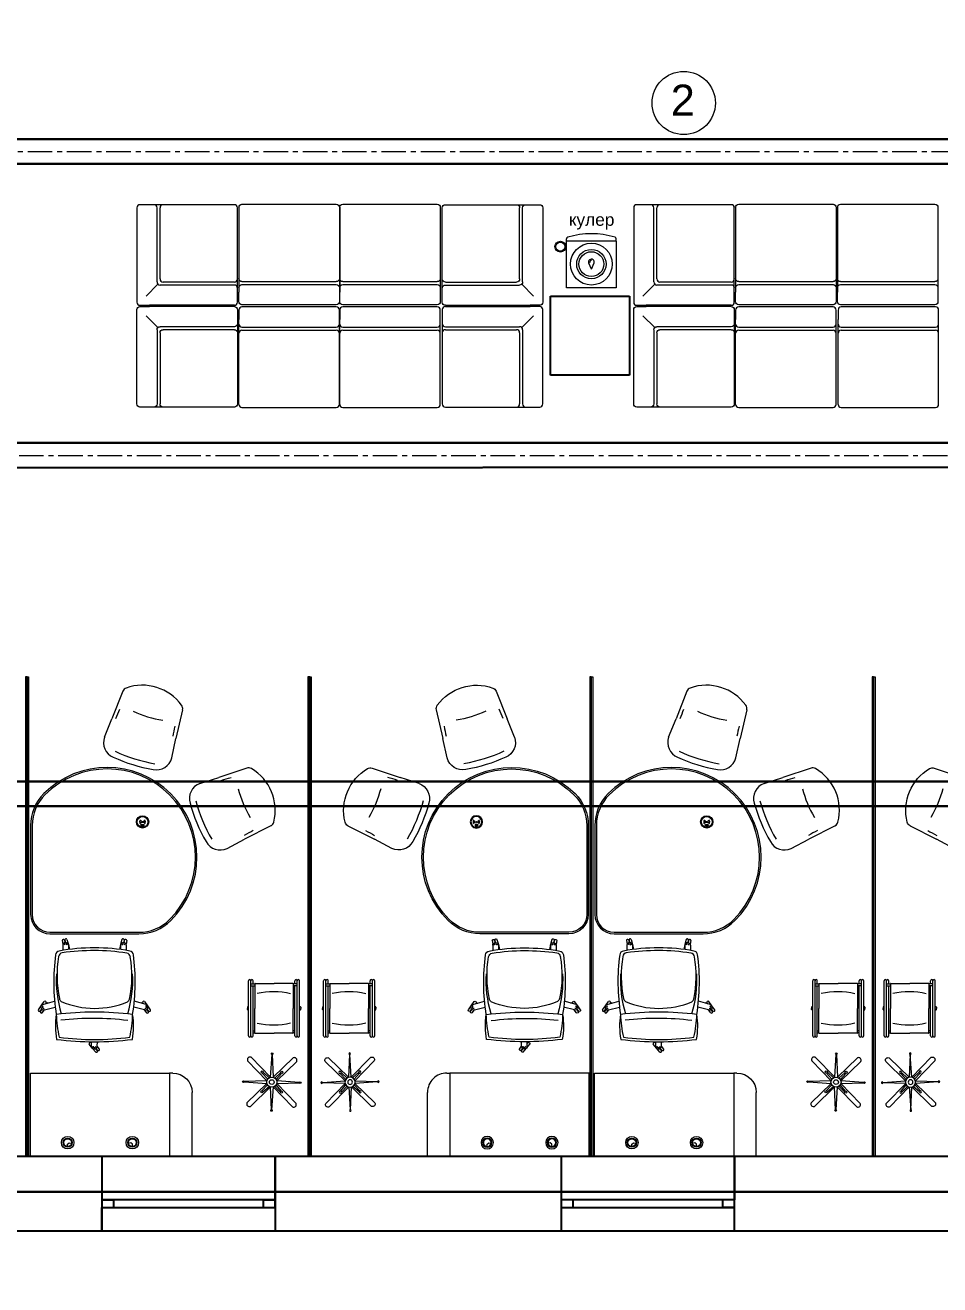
# Model space of a CAD drawing. Header units: millimetres. Extents: x 306002 to 1554695, y -207070 to 1535795.
# Drawn here: x 320514 to 326425, y -196060 to -187920 of the extents above; entities that cross this region are included whole.
import ezdxf

# ---------------------------------------------------------------- set-up
doc = ezdxf.new("R2010")
doc.units = ezdxf.units.MM
doc.linetypes.add('осевая', pattern=[50.8, 31.75, -6.35, 6.35, -6.35])
doc.layers.add('1 0 Mebel_Ном._пера__97', color=7, linetype='Continuous', lineweight=5, true_color=0x3f3f3f)
for name, color, linetype, lineweight in [('Furniture', 155, 'Continuous', 18), ('ykaz', 1, 'Continuous', 20), ('ПРИТОК', 20, 'Continuous', 30), ('Тонкая', 7, 'Continuous', 15)]:
    doc.layers.add(name, color=color, linetype=linetype, lineweight=lineweight)
doc.layers.add('PDF _0', color=7, linetype='Continuous')
doc.layers.add('PDF _ПВ(В)1', color=5, linetype='Continuous')
doc.styles.get("Standard").update_dxf_attribs({"font": 'arial.ttf'})

# ---------------------------------------------------------------- blocks, each defined once
blk = doc.blocks.new('Напольная вешалка')
at = {"lineweight": 0}
for p, q in [((42386.5, 30967.7), (42396.2, 31114.6)), ((42397.6, 31114.6), (42404, 30967.5)), ((42238.1, 31074.6), (42363.5, 30945.4)), ((42386.5, 30967.7), (42261, 31096.9)), ((42533.3, 31093), (42404, 30967.5)), ((42426.3, 30944.5), (42555.5, 31070)), ((42363.5, 30945.4), (42216.4, 30940)), ((42216.4, 30938.6), (42363.3, 30927.9)), ((42333.3, 30994.8), (42367.3, 30953.7)), ((42376.8, 30963.4), (42338.8, 31000.2)), ((42453, 30998.1), (42412.1, 30963.8)), ((42421.9, 30954.4), (42458.5, 30992.6)), ((42573.2, 30933.9), (42426.3, 30944.5)), ((42363.3, 30927.9), (42234.1, 30802.4)), ((42256.4, 30779.4), (42385.6, 30904.9)), ((42331.3, 30879.8), (42366.7, 30919.7)), ((42375.9, 30909.7), (42336.6, 30874.2)), ((42392, 30757.8), (42385.6, 30904.9)), ((42403.1, 30904.7), (42393.4, 30757.8)), ((42403.1, 30904.7), (42528.7, 30775.4)), ((42450.9, 30872.3), (42411.2, 30908)), ((42421.2, 30917.1), (42456.5, 30877.6)), ((42426.1, 30927), (42573.2, 30932.4)), ((42551.6, 30797.7), (42426.1, 30927))]:
    blk.add_line(p, q, dxfattribs=at)
for centre, radius in [((42396.9, 31119.7), 5.12), ((42211.3, 30939.4), 5.12), ((42332.1, 31001.5), 6.78), ((42394.8, 30936.2), 32.6), ((42394.8, 30936.2), 15.2), ((42459.7, 30999.3), 6.78), ((42578.3, 30933), 5.12), ((42329.9, 30873.1), 6.78), ((42457.5, 30870.9), 6.78), ((42392.8, 30752.7), 5.12)]:
    blk.add_circle(centre, radius, dxfattribs=at)
for centre, start, end in [((42253.4, 31081.8), 63.26785, 205.07275), ((42540.4, 31077.7), 333.26785, 115.07275), ((42249.2, 30794.8), 153.26785, 295.07275), ((42536.3, 30790.6), 243.26785, 25.07275)]:
    blk.add_arc(centre, 16.9, start, end, dxfattribs=at)
blk = doc.blocks.new('тумба универсальная SberFin 10')
at = {"color": 18, "lineweight": 0, "true_color": 0x000000}
for p, q in [((11373.5, -3896.4), (11374.7, -3915.8)), ((11795.2, -3896.4), (11794, -3915.8)), ((11374.7, -3915.8), (11385.7, -3924.3)), ((11385.7, -3924.3), (11404.8, -3920.6)), ((11783, -3924.3), (11763.9, -3920.6)), ((11794, -3915.8), (11783, -3924.3))]:
    blk.add_line(p, q, dxfattribs=at)
blk.add_lwpolyline([(11134.4, -3836.3), (12034.4, -3836.3), (12034.4, -4376.3), (11134.4, -4376.3)], close=True, dxfattribs=at)
for centre, radius in [((11375.4, -3926.3), 40), ((11375.4, -3926.3), 30), ((11375.4, -3926.3), 25), ((11793.4, -3926.3), 40), ((11793.4, -3926.3), 30), ((11793.4, -3926.3), 25)]:
    blk.add_circle(centre, radius, dxfattribs=at)
blk = doc.blocks.new('Скругленная боковина для тумбы универсальной SberFin 11')
at = {"color": 18, "lineweight": 0, "true_color": 0x000000}
for p, q in [((12131.9, -3836.3), (12276.9, -3836.3)), ((12131.9, -4376.3), (12131.9, -3836.3)), ((12276.9, -3836.3), (12276.9, -4251.3)), ((12151.9, -4376.3), (12131.9, -4376.3))]:
    blk.add_line(p, q, dxfattribs=at)
blk.add_arc((12151.9, -4251.3), 125, 270, 0, dxfattribs=at)
blk = doc.blocks.new('Кресло сотрудника SberFin1')
at = {"color": 18, "lineweight": 0, "true_color": 0x000000}
for p, q in [((4335.4, 5132.7), (4349.4, 5113.1)), ((4346, 5141.6), (4357.3, 5128.7)), ((4348.8, 5143.7), (4359, 5129.7)), ((4359.9, 5152.2), (4381.9, 5127.4)), ((4349.4, 5114.1), (4349.1, 5085.7)), ((4381.9, 5127.4), (4402.3, 5100.9)), ((4386, 5114.5), (4386.2, 5085.7)), ((4386.2, 5095.8), (4389.4, 5091.9)), ((4386.2, 5092.5), (4387.7, 5090.6)), ((4016.2, 4888.5), (4027, 4874.9)), ((4019, 4890.6), (4028.4, 4876.3)), ((4030.4, 4898.5), (4045.5, 4879.8)), ((4705, 4898.5), (4689.9, 4879.8)), ((4716.4, 4890.6), (4707, 4876.3)), ((4719.3, 4888.5), (4708.5, 4874.9)), ((4005.1, 4880), (4023.2, 4852.2)), ((4023.2, 4852.2), (4043.3, 4825.6)), ((4034.5, 4844.9), (4110.3, 4823.5)), ((4044.6, 4880.1), (4114.4, 4861.6)), ((4052.5, 4839.8), (4055.4, 4835.6)), ((4055.6, 4838.9), (4057.1, 4836.9)), ((4690.9, 4880.1), (4621.1, 4861.6)), ((4701, 4844.9), (4625.2, 4823.5)), ((4679.8, 4838.9), (4678.3, 4836.9)), ((4683, 4839.8), (4680.1, 4835.6)), ((4712.2, 4852.2), (4692.1, 4825.6)), ((4730.3, 4880), (4712.2, 4852.2)), ((4162.4, 4462), (4162.5, 4495.2)), ((4199, 4461.1), (4199.6, 4489.7)), ((4199.1, 4455.9), (4206, 4488.6)), ((4536.3, 4455.9), (4529.4, 4488.6)), ((4536.4, 4461.1), (4535.9, 4489.7)), ((4573.1, 4462), (4572.9, 4495.2)), ((4159.4, 4431), (4163.6, 4454.7)), ((4172.9, 4427.6), (4177.5, 4444.1)), ((4176.3, 4426.9), (4179.5, 4443.9)), ((4189.9, 4424), (4199.1, 4455.9)), ((4545.5, 4424), (4536.3, 4455.9)), ((4559.1, 4426.9), (4556, 4443.9)), ((4562.6, 4427.6), (4557.9, 4444.1)), ((4576, 4431), (4571.8, 4454.7))]:
    blk.add_line(p, q, dxfattribs=at)
for centre, radius, start, end in [((4341.8, 5135.8), 7.14, 53.44467, 206.52666), ((4355.4, 5146.6), 7.14, 50.77335, 203.85534), ((4367.7, 5113.6), 18.3, 2.9077, 178.36691), ((4598.7, 4983.7), 483.5, 169.7402, 188.8902), ((4850.6, 4891.6), 729.8, 166.91815, 178.64077), ((4367.7, 3203.4), 1882.4, 82.52836, 97.47164), ((4367.7, 3203.4), 1867.4, 82.98797, 97.01203), ((4367.7, 5114.3), 8.74, 0.6373, 180.6373), ((4381.1, 5086.2), 7.91, 355.98281, 33.49105), ((4395.2, 5097.4), 7.91, 223.80895, 26.09453), ((3884.9, 4891.6), 729.8, 1.35923, 13.08185), ((4136.7, 4983.7), 483.5, 351.1098, 10.2598), ((4011.7, 4882.9), 7.14, 50.76385, 203.84584), ((4025.7, 4893.2), 7.14, 48.09253, 201.17452), ((5441.7, 4699.5), 1337.2, 170.98887, 187.57274), ((4849, 4690), 728.5, 162.88097, 183.48583), ((4367.7, 6907), 2013.3, 262.96136, 277.03864), ((4378.2, 6696.5), 1762.3, 262.6656, 276.74195), ((3886.5, 4690), 728.5, 356.51417, 17.11903), ((3293.8, 4699.5), 1337.2, 352.42726, 9.01113), ((4709.8, 4893.2), 7.14, 338.82548, 131.90747), ((4723.8, 4882.9), 7.14, 336.15416, 129.23615), ((4040.2, 4862.3), 18.3, 76.25228, 251.71149), ((4039.5, 4862.5), 8.74, 73.98188, 253.98188), ((4048.6, 4831.5), 7.91, 228.52466, 30.81023), ((4063.1, 4842.1), 7.91, 221.12813, 303.647), ((4864.1, 4659.6), 738.5, 168.318, 189.62709), ((4168.5, 4803.4), 28.3, 122.04472, 168.28626), ((4365.2, 4318.6), 551.1, 66.82781, 112.59427), ((4567.1, 4801.2), 28.3, 11.71374, 57.95528), ((3871.5, 4657.4), 738.5, 350.37291, 11.682), ((4672.4, 4842.1), 7.91, 236.353, 318.87187), ((4686.8, 4831.5), 7.91, 149.18977, 311.47534), ((4695.2, 4862.3), 18.3, 288.28851, 103.74772), ((4695.9, 4862.5), 8.74, 286.01812, 106.01812), ((4144.2, 4527), 28.3, 187.57272, 260.3517), ((4163.4, 4540.5), 27.8, 189.05103, 260.37989), ((4367.7, 5761.3), 1282.7, 259.74967, 280.25033), ((4374.9, 5881.7), 1385.7, 261.02733, 278.38022), ((4537.3, 4488.7), 7.91, 178.20249, 180.55089), ((4572.2, 4538.3), 27.8, 279.62011, 350.94897), ((4591.2, 4527), 28.3, 279.6483, 352.42728), ((4166.5, 4430.9), 7.14, 179.01698, 332.09897), ((4180.7, 4462.3), 18.3, 180.80352, 356.26273), ((4180.7, 4461.5), 8.74, 178.53313, 358.53313), ((4183.5, 4427.1), 7.14, 181.6883, 334.77028), ((4554.7, 4462.3), 18.3, 183.73727, 359.19648), ((4552, 4427.1), 7.14, 205.22972, 358.3117), ((4554.8, 4461.5), 8.74, 181.46687, 1.46687), ((4568.9, 4430.9), 7.14, 207.90103, 0.98302)]:
    blk.add_arc(centre, radius, start, end, dxfattribs=at)
at = {"layer": 'PDF _0', "color": 18, "lineweight": 0, "true_color": 0x000000}
blk.add_lwpolyline([(4135.9, 4536.1, 0.321685), (4158.8, 4513, 0.075861), (4576.8, 4510.9)], format="xyb", dxfattribs=at)
for centre, radius, start, end in [((5441.7, 4699.5), 1337.2, 170.98887, 187.57274), ((4849, 4690), 728.5, 162.88097, 183.48583), ((4378.2, 6696.5), 1762.3, 262.6656, 276.74195), ((4144.2, 4527), 28.3, 187.57272, 260.3517)]:
    blk.add_arc(centre, radius, start, end, dxfattribs=at)
blk = doc.blocks.new('БЗУ')
at = {"color": 18, "lineweight": 0, "true_color": 0x000000}
blk.add_lwpolyline([(38813.8, 15250.9), (38828.2, 15250.9, -0.414214), (38829.6, 15249.5), (38829.6, 15245, -0.414214), (38828.2, 15243.7), (38813.8, 15243.7, -0.414214), (38812.5, 15245), (38812.5, 15249.5, -0.414214)], format="xyb", close=True, dxfattribs=at)
for points in [[(38813.7, 15249.8), (38815.9, 15249.8), (38815.9, 15244.5), (38813.7, 15244.5)], [(38816.8, 15249.8), (38819, 15249.8), (38819, 15244.5), (38816.8, 15244.5)], [(38819.9, 15249.8), (38822.1, 15249.8), (38822.1, 15244.5), (38819.9, 15244.5)], [(38823, 15249.8), (38825.2, 15249.8), (38825.2, 15244.5), (38823, 15244.5)], [(38826.2, 15249.8), (38828.3, 15249.8), (38828.3, 15244.5), (38826.2, 15244.5)]]:
    blk.add_lwpolyline(points, close=True, dxfattribs=at)
for points in [[(38830.6, 15245.5), (38829.6, 15245.5), (38829.6, 15249.1), (38830.6, 15249.1)], [(38831.2, 15248.5), (38831.2, 15246)]]:
    blk.add_lwpolyline(points, dxfattribs=at)
for radius in [40, 35, 1.16]:
    blk.add_circle((38821, 15226.3), radius, dxfattribs=at)
for centre, radius, start, end in [((38821, 15226.3), 19.3, 135, 225), ((38821, 15226.3), 12.8, 135, 225), ((38821, 15226.3), 7.56, 135, 225), ((38821, 15226.3), 3.87, 135, 225), ((38821, 15226.3), 3.87, 315, 45), ((38821, 15226.3), 7.56, 315, 45), ((38821, 15226.3), 12.8, 315, 45), ((38830.6, 15248.5), 0.597, 356.49249, 85.67723), ((38830.6, 15246.1), 0.597, 274.32277, 3.50751), ((38821, 15226.3), 19.3, 315, 45)]:
    blk.add_arc(centre, radius, start, end, dxfattribs=at)
blk = doc.blocks.new('Рабочий стол в форме капли с БЗУ SberFin4')
at = {"color": 18, "lineweight": 0, "true_color": 0x000000}
for p, q in [((39417.5, 16113.5), (38842.4, 16113.5)), ((39417.5, 16103.5), (38842.4, 16103.5)), ((39532.5, 15413.4), (39532.5, 15988.5)), ((39542.5, 15413.4), (39542.5, 15988.5))]:
    blk.add_line(p, q, dxfattribs=at)
for centre, radius, start, end in [((38842.4, 15823.4), 290.1, 90.00222, 135.10203), ((38842.4, 15823.4), 280.1, 90.00222, 135.10203), ((39417.5, 15988.5), 125, 0, 90), ((39417.5, 15988.5), 115, 0, 90), ((39047.5, 15618.5), 580, 135.06186, 314.92414), ((39047.5, 15618.5), 570, 135.06186, 314.92414), ((39252.4, 15413.4), 280.1, 314.87007, 359.99775), ((39252.4, 15413.4), 290.1, 314.87007, 359.99775)]:
    blk.add_arc(centre, radius, start, end, dxfattribs=at)
at = {"layer": 'Furniture', "color": 18, "lineweight": 0, "ltscale": 60, "true_color": 0x000000}
for p, q in [((38273.3, 15562.2), (38159.9, 15502.7)), ((37989.1, 15416), (38159.9, 15502.7)), ((38145.3, 15042.4), (38327, 15103)), ((38449, 15142), (38327, 15103)), ((38630.5, 14977.1), (38603.4, 14852)), ((38560.4, 14665.3), (38603.4, 14852)), ((39065.6, 14842.4), (39017.3, 14723.9)), ((38947.3, 14545.6), (39017.3, 14723.9))]:
    blk.add_line(p, q, dxfattribs=at)
for centre, radius, start, end in [((38317.1, 15468.7), 103.2, 28.58962, 115.16271), ((36486.2, 18542.1), 3492.7, 297.58016, 298.66437), ((37472.1, 14980.3), 1039.9, 15.2265, 30.16493), ((37508.7, 14995.6), 1039.9, 15.2265, 30.16493), ((38274.9, 15316), 313.4, 165.8706, 239.52082), ((38274.9, 15316), 313.4, 165.8706, 239.52082), ((38009.6, 15381.4), 40.2, 120.73298, 163.98938), ((37498.7, 14991.4), 726.1, 14.78007, 30.61136), ((38413.3, 15238.9), 103.2, 290.22872, 16.80181), ((39315.4, 11777.1), 3492.7, 106.72706, 107.81127), ((38135.2, 15081.2), 40.2, 241.40205, 284.65844), ((38730.3, 14950.9), 103.2, 78.69368, 165.26677), ((38563.1, 13989.3), 1039.9, 65.33056, 80.269), ((38574.8, 14027.1), 1039.9, 65.33056, 80.269), ((38968.4, 14877.2), 103.2, 340.33279, 66.90588), ((35198.1, 15517.3), 3492.7, 347.68423, 348.76844), ((38600.1, 14658.9), 40.2, 170.83705, 214.09344), ((38571.6, 14016.8), 726.1, 64.88413, 80.71543), ((42202.9, 13348.9), 3492.7, 156.83112, 157.91533), ((38820.4, 14820.5), 313.4, 215.97467, 289.62489), ((38820.4, 14820.5), 313.4, 215.97467, 289.62489), ((38910.9, 14562.7), 40.2, 291.50612, 334.76251)]:
    blk.add_arc(centre, radius, start, end, dxfattribs=at)
at = {"color": 5, "lineweight": 0}
blk.add_blockref('Кресло сотрудника SberFin1', (34762.2, 11725.9), dxfattribs=at)
at = {"color": 85, "lineweight": 50, "true_color": 0x58ba48}
blk.add_blockref('БЗУ', (-1.7, 164), dxfattribs=at)
blk = doc.blocks.new('Подставка для сумок')
at = {"lineweight": 0}
for p, q in [((4164.7, 3957.4), (4164.7, 3602)), ((4179.7, 3957.4), (4179.7, 3602)), ((4179.7, 3957.4), (4179.7, 3602)), ((4194.7, 3957.4), (4194.7, 3633.8)), ((4194.7, 3937.7), (4205.2, 3937.7)), ((4194.7, 3937.7), (4194.7, 3925.5)), ((4194.7, 3925.5), (4205.2, 3925.5)), ((4205.2, 3938.5), (4205.2, 3779.7)), ((4207.4, 3940.6), (4329.7, 3940.6)), ((4451.9, 3940.6), (4329.7, 3940.6)), ((4454.2, 3938.5), (4454.2, 3779.7)), ((4464.7, 3937.7), (4454.2, 3937.7)), ((4464.7, 3925.5), (4454.2, 3925.5)), ((4464.7, 3957.4), (4464.7, 3633.8)), ((4464.7, 3937.7), (4464.7, 3925.5)), ((4479.7, 3957.4), (4479.7, 3602)), ((4479.7, 3957.4), (4479.7, 3602)), ((4494.7, 3957.4), (4494.7, 3602)), ((4157.5, 3786.9), (4157.5, 3779.7)), ((4157.5, 3772.4), (4157.5, 3779.7)), ((4164.7, 3789), (4159.9, 3789)), ((4164.7, 3770.3), (4159.9, 3770.3)), ((4205.2, 3620.9), (4205.2, 3779.7)), ((4454.2, 3620.9), (4454.2, 3779.7)), ((4494.7, 3789), (4499.4, 3789)), ((4494.7, 3770.3), (4499.4, 3770.3)), ((4501.9, 3786.9), (4501.9, 3779.7)), ((4501.9, 3772.4), (4501.9, 3779.7)), ((4179.7, 3633.8), (4205.2, 3633.8)), ((4179.7, 3621.6), (4205.2, 3621.6)), ((4194.7, 3621.6), (4194.7, 3602)), ((4207.4, 3618.8), (4329.7, 3618.8)), ((4451.9, 3618.8), (4329.7, 3618.8)), ((4479.7, 3633.8), (4454.2, 3633.8)), ((4479.7, 3621.6), (4454.2, 3621.6)), ((4464.7, 3621.6), (4464.7, 3602))]:
    blk.add_line(p, q, dxfattribs=at)
for centre, radius, start, end in [((4172.2, 3957.6), 7.5, 358.427, 181.573), ((4187.2, 3957.6), 7.5, 358.427, 181.573), ((4207.4, 3938.3), 2.27, 90.82571, 176.18332), ((4451.9, 3938.3), 2.27, 3.81668, 89.17429), ((4472.2, 3957.6), 7.5, 358.427, 181.573), ((4487.2, 3957.6), 7.5, 358.427, 181.573), ((4333.5, 3363.2), 523.1, 78.29415, 102.28058), ((4160, 3786.5), 2.54, 89.46315, 170.61373), ((4160, 3772.8), 2.54, 189.38627, 270.53685), ((4499.4, 3786.5), 2.54, 9.38627, 90.53685), ((4499.4, 3772.8), 2.54, 269.46315, 350.61373), ((4333.5, 4196.1), 523.1, 257.71942, 281.70585), ((4172.2, 3601.8), 7.5, 178.427, 1.573), ((4187.2, 3601.8), 7.5, 178.427, 1.573), ((4187.2, 3601.8), 7.5, 178.427, 1.573), ((4207.4, 3621.1), 2.27, 183.81668, 269.17429), ((4451.9, 3621.1), 2.27, 270.82571, 356.18332), ((4472.2, 3601.8), 7.5, 178.427, 1.573), ((4472.2, 3601.8), 7.5, 178.427, 1.573), ((4487.2, 3601.8), 7.5, 178.427, 1.573)]:
    blk.add_arc(centre, radius, start, end, dxfattribs=at)
blk = doc.blocks.new('Модуль дивана с подлокотниками и спинками SberFin 24')
at = {"color": 18, "lineweight": 0, "true_color": 0x000000}
for p, q in [((12082.1, -15525.5), (12082.1, -15586.3)), ((12712.1, -15505.5), (12102.1, -15505.5)), ((12732.1, -15586.3), (12732.1, -15525.5)), ((12082.1, -15655.5), (12082.1, -15586.3)), ((12218.4, -15641.7), (12141.7, -15565.1)), ((12732.1, -16135.5), (12732.1, -15555.9)), ((12082.1, -16135.5), (12082.1, -15655.5)), ((12212.6, -16135.5), (12212.6, -15655.9)), ((12232.1, -16135.5), (12232.1, -15675.5)), ((12232.6, -15635.9), (12712.1, -15635.9)), ((12252.1, -15655.5), (12712.1, -15655.5)), ((12102.1, -16155.5), (12712.1, -16155.5))]:
    blk.add_line(p, q, dxfattribs=at)
for centre, start, end in [((12102.1, -15525.5), 90, 180), ((12712.1, -15525.5), 0, 90), ((12712.1, -15615.9), 270, 0), ((12232.6, -15655.9), 90, 180), ((12252.1, -15675.5), 90, 180), ((12712.1, -15675.5), 0, 90), ((12102.1, -16135.5), 180, 270), ((12192.6, -16135.5), 270, 0), ((12252.1, -16135.5), 180, 270), ((12712.1, -16135.5), 270, 0)]:
    blk.add_arc(centre, 20, start, end, dxfattribs=at)
blk = doc.blocks.new('Модуль дивана со спинкой без подлокотников SberFin 24')
at = {"color": 18, "lineweight": 0, "true_color": 0x000000}
for p, q in [((10927.9, -15525.5), (10927.9, -15586.3)), ((11557.9, -15505.5), (10947.9, -15505.5)), ((11577.9, -15586.3), (11577.9, -15525.5)), ((10927.9, -15655.5), (10927.9, -15586.3)), ((11577.9, -16135.5), (11577.9, -15555.9)), ((10927.9, -16135.5), (10927.9, -15655.5)), ((10947.9, -15635.9), (11557.9, -15635.9)), ((10947.9, -15655.5), (11557.9, -15655.5)), ((10947.9, -16155.5), (11557.9, -16155.5))]:
    blk.add_line(p, q, dxfattribs=at)
for centre, start, end in [((10947.9, -15525.5), 90, 180), ((11557.9, -15525.5), 0, 90), ((10947.9, -15615.9), 180, 270), ((11557.9, -15615.9), 270, 0), ((10947.9, -15675.5), 90, 180), ((11557.9, -15675.5), 0, 90), ((10947.9, -16135.5), 180, 270), ((11557.9, -16135.5), 270, 0)]:
    blk.add_arc(centre, 20, start, end, dxfattribs=at)
blk = doc.blocks.new('кулер')
at = {"color": 5, "lineweight": 0}
for p, q in [((38072.2, 35756.7), (38392.2, 35756.7)), ((38072.2, 35455.5), (38072.2, 35756.7)), ((38392.2, 35756.7), (38392.2, 35455.5)), ((38402.3, 35507.9), (38392.2, 35507.9)), ((38072.2, 35455.5), (38392.2, 35455.5)), ((38072.2, 35455.5), (38072.2, 35439.4)), ((38402.3, 35473), (38392.2, 35473)), ((38392.2, 35455.5), (38392.2, 35439.4))]:
    blk.add_line(p, q, dxfattribs=at)
at = {"color": 18, "lineweight": 0, "true_color": 0x000000}
for q in [(38214.8, 35596), (38249.2, 35596.9)]:
    blk.add_line((38232.2, 35635.2), q, dxfattribs=at)
at = {"color": 251, "lineweight": 0, "true_color": 0x636466}
for radius in [135, 95, 80.2]:
    blk.add_circle((38232.2, 35603.3), radius, dxfattribs=at)
at = {"color": 5, "lineweight": 0}
for radius in [35, 29.9]:
    blk.add_circle((38432.7, 35490.5), radius, dxfattribs=at)
at = {"color": 18, "lineweight": 0, "true_color": 0x000000}
for radius, start in [(18.4, 160.57595), (10.4, 271.56293)]:
    blk.add_arc((38232.2, 35589.8), radius, start, 22.54991, dxfattribs=at)
at = {"color": 5, "lineweight": 0}
for centre, radius, start, end in [((38083.8, 35440.9), 11.7, 187.12568, 246.17465), ((38232.2, 35922.8), 515.9, 252.73124, 287.26876), ((38380.7, 35440.9), 11.7, 293.82535, 352.87432)]:
    blk.add_arc(centre, radius, start, end, dxfattribs=at)

msp = doc.modelspace()

# ---------------------------------------------------------------- linework, layer by layer
at = {"ltscale": 100}
for p, q in [((323908.8, -189670.6), (324418.8, -189670.6)), ((323908.8, -190180.6), (323908.8, -189670.6)), ((324418.8, -189670.6), (324418.8, -190180.6)), ((324418.8, -190180.6), (323908.8, -190180.6)), ((329370.7, -195230.6), (317261.4, -195230.6)), ((321008.8, -195230.6), (321008.8, -195710.6)), ((322128.8, -195510.6), (322128.8, -195230.6)), ((322128.8, -195230.6), (322128.8, -195710.6)), ((323978.8, -195230.6), (323978.8, -195710.6)), ((325098.8, -195710.6), (325098.8, -195230.6)), ((325098.8, -195230.6), (325098.8, -195510.6)), ((329430, -195230.6), (325255.2, -195230.6)), ((321008.8, -195710.6), (321008.8, -195560.6)), ((317518.8, -195710.6), (329018.8, -195710.6)), ((323978.8, -195710.6), (325098.8, -195710.6))]:
    msp.add_line(p, q, dxfattribs=at)
at = {"color": 4, "lineweight": 0}
for p, q in [((320515.1, -192131.8), (320515.1, -195231.8)), ((320526.1, -192131.8), (320516.1, -192131.8)), ((320526.1, -192131.8), (320516.1, -192131.8)), ((320526.1, -192131.8), (320516.1, -192131.8)), ((320516.1, -192131.8), (320516.1, -195231.8)), ((320526.1, -192131.8), (320516.1, -192131.8)), ((320525.1, -192131.8), (320525.1, -195231.8)), ((320526.1, -192131.8), (320536.1, -192131.8)), ((320526.1, -192131.8), (320536.1, -192131.8)), ((320526.1, -192131.8), (320536.1, -192131.8)), ((320526.1, -192131.8), (320526.1, -195231.8)), ((320526.1, -192131.8), (320536.1, -192131.8)), ((320535.1, -192131.8), (320535.1, -195231.8)), ((320536.1, -192131.8), (320536.1, -195231.8)), ((322351.3, -192131.8), (322341.3, -192131.8)), ((322341.3, -192131.8), (322341.3, -195231.8)), ((322353, -192131.8), (322343, -192131.8)), ((322343, -192131.8), (322343, -195231.8)), ((322351.3, -192131.8), (322351.3, -195231.8)), ((322353, -192131.8), (322363, -192131.8)), ((322353, -192131.8), (322353, -195231.8)), ((322363, -192131.8), (322363, -195231.8)), ((324172.5, -192131.8), (324162.5, -192131.8)), ((324172.5, -192131.8), (324162.5, -192131.8)), ((324172.5, -192131.8), (324162.5, -192131.8)), ((324162.5, -192131.8), (324162.5, -195231.8)), ((324172.5, -192131.8), (324162.5, -192131.8)), ((324172.5, -192131.8), (324182.5, -192131.8)), ((324172.5, -192131.8), (324182.5, -192131.8)), ((324172.5, -192131.8), (324182.5, -192131.8)), ((324172.5, -192131.8), (324172.5, -195231.8)), ((324172.5, -192131.8), (324182.5, -192131.8)), ((324182.5, -192131.8), (324182.5, -195231.8)), ((325997.6, -192131.8), (325987.6, -192131.8)), ((325987.6, -192131.8), (325987.6, -195231.8)), ((325997.6, -192131.8), (326007.6, -192131.8)), ((325997.6, -192131.8), (325997.6, -195231.8)), ((326007.6, -192131.8), (326007.6, -195231.8))]:
    msp.add_line(p, q, dxfattribs=at)
at = {"color": 18, "lineweight": 0, "true_color": 0x000000}
for p, q in [((322424, -195231.8), (320584, -195231.8)), ((326215.7, -195231.8), (324375.7, -195231.8))]:
    msp.add_line(p, q, dxfattribs=at)
at = {"color": 4, "ltscale": 100}
for p, q in [((322128.8, -195510.6), (321008.8, -195510.6)), ((321008.8, -195510.6), (321083.8, -195510.6)), ((321083.8, -195510.6), (321083.8, -195560.6)), ((322053.8, -195560.6), (322053.8, -195510.6)), ((322053.8, -195510.6), (322128.8, -195510.6)), ((322128.8, -195560.6), (322128.8, -195510.6)), ((325098.8, -195510.6), (323978.8, -195510.6)), ((323978.8, -195510.6), (323978.8, -195560.6)), ((325023.8, -195510.6), (324053.8, -195510.6)), ((324053.8, -195510.6), (324053.8, -195560.6)), ((325023.8, -195560.6), (325023.8, -195510.6)), ((321008.8, -195560.6), (322128.8, -195560.6)), ((321083.8, -195560.6), (322053.8, -195560.6)), ((323978.8, -195560.6), (325098.8, -195560.6)), ((325098.8, -195560.6), (325023.8, -195560.6))]:
    msp.add_line(p, q, dxfattribs=at)
at = {"color": 7, "lineweight": 30, "ltscale": 100, "true_color": 0xffffff}
msp.add_lwpolyline([(313347.3, -187024.6), (317037.6, -187024.6), (317039.9, -183762.1), (333453.3, -183762.1), (333451, -189832.4), (336699.6, -189832.4), (336699.6, -191479.3), (336453, -191479.3), (336453, -192644.7), (337154.5, -193347.8), (334290, -196182.8), (333494, -195398.4), (332406.5, -195398.4), (332406.5, -195846.7), (329256.1, -195846.7), (329256.1, -195460.1), (317054.9, -195460.1), (317054.9, -195801.9), (314098.5, -195801.9), (314098.5, -194244.3), (313347.3, -194244.3)], close=True, dxfattribs=at)
at = {"layer": '1 0 Mebel_Ном._пера__97', "color": 0, "lineweight": 20, "transparency": 33554687}
msp.add_circle((324770.1, -188422.5), 204.4, dxfattribs=at)
at = {"layer": 'PDF _ПВ(В)1', "lineweight": 30}
for p, q in [((332431.3, -192806.6), (316078.7, -192806.6)), ((315918.7, -192966.6), (332070.1, -192966.6)), ((332431.3, -192966.6), (315918.7, -192966.6))]:
    msp.add_line(p, q, dxfattribs=at)
at = {"layer": 'ПРИТОК'}
for p, q in [((331296.3, -188655.6), (316386.7, -188655.6)), ((316546.7, -188815.6), (331296.3, -188815.6)), ((332649, -190619.8), (319378.1, -190619.8)), ((332647.2, -190772.9), (319538.1, -190779.8))]:
    msp.add_line(p, q, dxfattribs=at)
at = {"layer": 'ПРИТОК', "linetype": 'осевая', "lineweight": 9, "ltscale": 5, "transparency": 33554687}
for p, q in [((316466, -188735.6), (331296.3, -188735.6)), ((319457.9, -190699.8), (333416.9, -190699.8))]:
    msp.add_line(p, q, dxfattribs=at)

# ---------------------------------------------------------------- block references
at = {"color": 18, "lineweight": 0, "true_color": 0x000000, "transparency": 33554687}
for p, rotation in [((305730.2, -201811.9), 89.99999999999999), ((308941.1, -201811.9), 89.99999999999999), ((339364.8, -177655.4), 270)]:
    msp.add_blockref('Модуль дивана с подлокотниками и спинками SberFin 24', p, dxfattribs=dict(at, rotation=rotation))
at = {"color": 18, "lineweight": 0, "true_color": 0x000000, "transparency": 33554687, "xscale": -1}
for name, p, rotation in [('Модуль дивана со спинкой без подлокотников SberFin 24', (310966.6, -205232.1), 180), ('Модуль дивана со спинкой без подлокотников SberFin 24', (311618.8, -205232.1), 180), ('Модуль дивана с подлокотниками и спинками SberFin 24', (339364.8, -201811.9), 270), ('Модуль дивана со спинкой без подлокотников SberFin 24', (314177.5, -205232.1), 180), ('Модуль дивана со спинкой без подлокотников SberFin 24', (314835.5, -205232.1), 180), ('Модуль дивана с подлокотниками и спинками SberFin 24', (305730.2, -177655.4), 90), ('Модуль дивана с подлокотниками и спинками SberFin 24', (308941.1, -177655.4), 90)]:
    msp.add_blockref(name, p, dxfattribs=dict(at, rotation=rotation))
at = {"color": 85, "lineweight": 50, "true_color": 0x58ba48, "rotation": 180}
for name, p in [('кулер', (362405.4, -153860.4)), ('Рабочий стол в форме капли с БЗУ SberFin4', (360091.6, -177678.3)), ('Рабочий стол в форме капли с БЗУ SberFin4', (363738, -177678.3))]:
    msp.add_blockref(name, p, dxfattribs=at)
at = {"color": 18, "lineweight": 0, "true_color": 0x000000, "transparency": 33554687}
for p in [(310966.6, -174235.2), (311618.8, -174235.2), (314177.5, -174235.2), (314839.8, -174235.2)]:
    msp.add_blockref('Модуль дивана со спинкой без подлокотников SberFin 24', p, dxfattribs=at)
at = {"color": 85, "lineweight": 50, "true_color": 0x58ba48, "xscale": -1, "rotation": 180}
for p in [(284610.7, -177678.3), (288243.5, -177678.3)]:
    msp.add_blockref('Рабочий стол в форме капли с БЗУ SberFin4', p, dxfattribs=at)
at = {"color": 5, "lineweight": 0, "rotation": 180}
for name, p in [('Подставка для сумок', (326451.8, -190494)), ('Подставка для сумок', (326937.6, -190494)), ('Подставка для сумок', (330098.2, -190494)), ('Подставка для сумок', (330560.2, -190494)), ('тумба универсальная SberFin 10', (332581.8, -199068.1)), ('Скругленная боковина для тумбы универсальной SberFin 11', (335390.9, -199068.1)), ('тумба универсальная SberFin 10', (336228.2, -199068.1))]:
    msp.add_blockref(name, p, dxfattribs=at)
at = {"color": 18, "lineweight": 0, "true_color": 0x000000, "rotation": 180}
for p in [(364502.7, -163814.3), (368149.1, -163814.3)]:
    msp.add_blockref('Напольная вешалка', p, dxfattribs=at)
at = {"color": 18, "lineweight": 0, "true_color": 0x000000, "xscale": -1, "rotation": 180}
for p in [(280218.5, -163814.3), (283841.1, -163814.3)]:
    msp.add_blockref('Напольная вешалка', p, dxfattribs=at)
at = {"color": 5, "lineweight": 0, "xscale": -1, "rotation": 180}
for name, p in [('Скругленная боковина для тумбы универсальной SberFin 11', (309315.5, -199068.1)), ('тумба универсальная SberFin 10', (312124.6, -199068.1)), ('Скругленная боковина для тумбы универсальной SberFin 11', (312961.9, -199068.1))]:
    msp.add_blockref(name, p, dxfattribs=at)

# ---------------------------------------------------------------- texts
at = {"layer": 'ykaz', "color": 252, "true_color": 0x939598, "insert": (324027.9, -189240.3), "char_height": 80, "width": 259.956, "attachment_point": 7}
msp.add_mtext('кулер ', dxfattribs=at)
at = {"layer": 'Тонкая', "color": 0, "linetype": 'ByBlock', "ltscale": 100, "transparency": 33554687, "insert": (324764.1, -188403.6), "char_height": 250, "width": 588.035, "attachment_point": 5}
msp.add_mtext('{\\H0.8x;2\\H1.25x;\\C1; }', dxfattribs=at)

doc.saveas('drawing.dxf')
